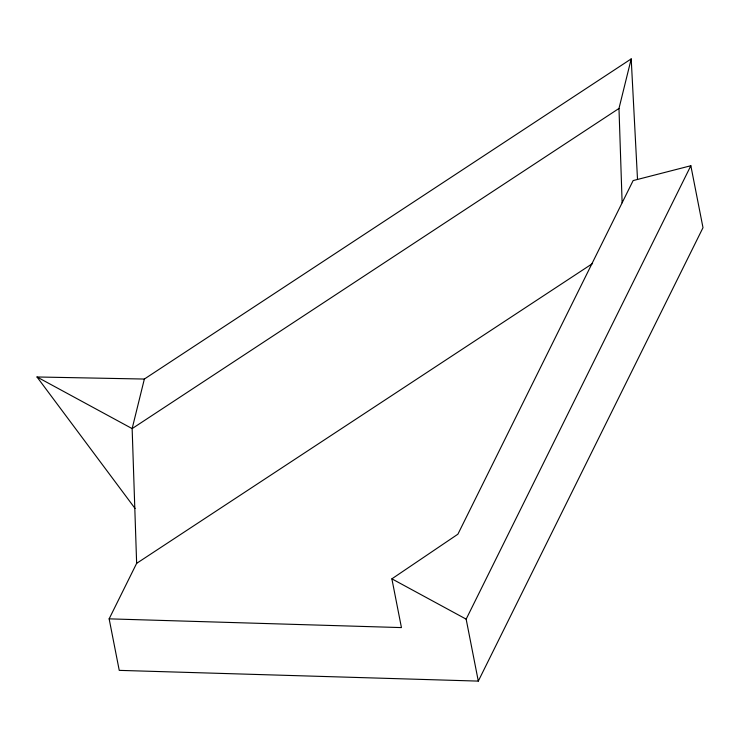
<?xml version="1.0" encoding="UTF-8"?>
<svg xmlns="http://www.w3.org/2000/svg" width="740" height="740" viewBox="0 0 740 740"><rect width="100%" height="100%" fill="white"/><g stroke="black" fill="none" stroke-linecap="round" stroke-linejoin="round"><path stroke-width="1.11" d="M637.51 179.358L631.202 58.895L144.356 379.046L132.146 428.608L136.641 563.353L109.141 618.853L119.242 670.366L478.308 681.105L703 227.689L690.846 165.732L633.135 180.579L457.903 534.188L391.876 578.837L401.441 627.594L109.141 618.853M622.127 202.779L618.982 108.456L631.202 58.895M478.308 681.105L466.154 619.149L690.846 165.732M618.982 108.456L132.146 428.608L37 376.975L144.356 379.046M136.641 563.353L592.574 263.523M391.876 578.837L466.154 619.149M37 376.975L135.087 508.491"/></g></svg>
